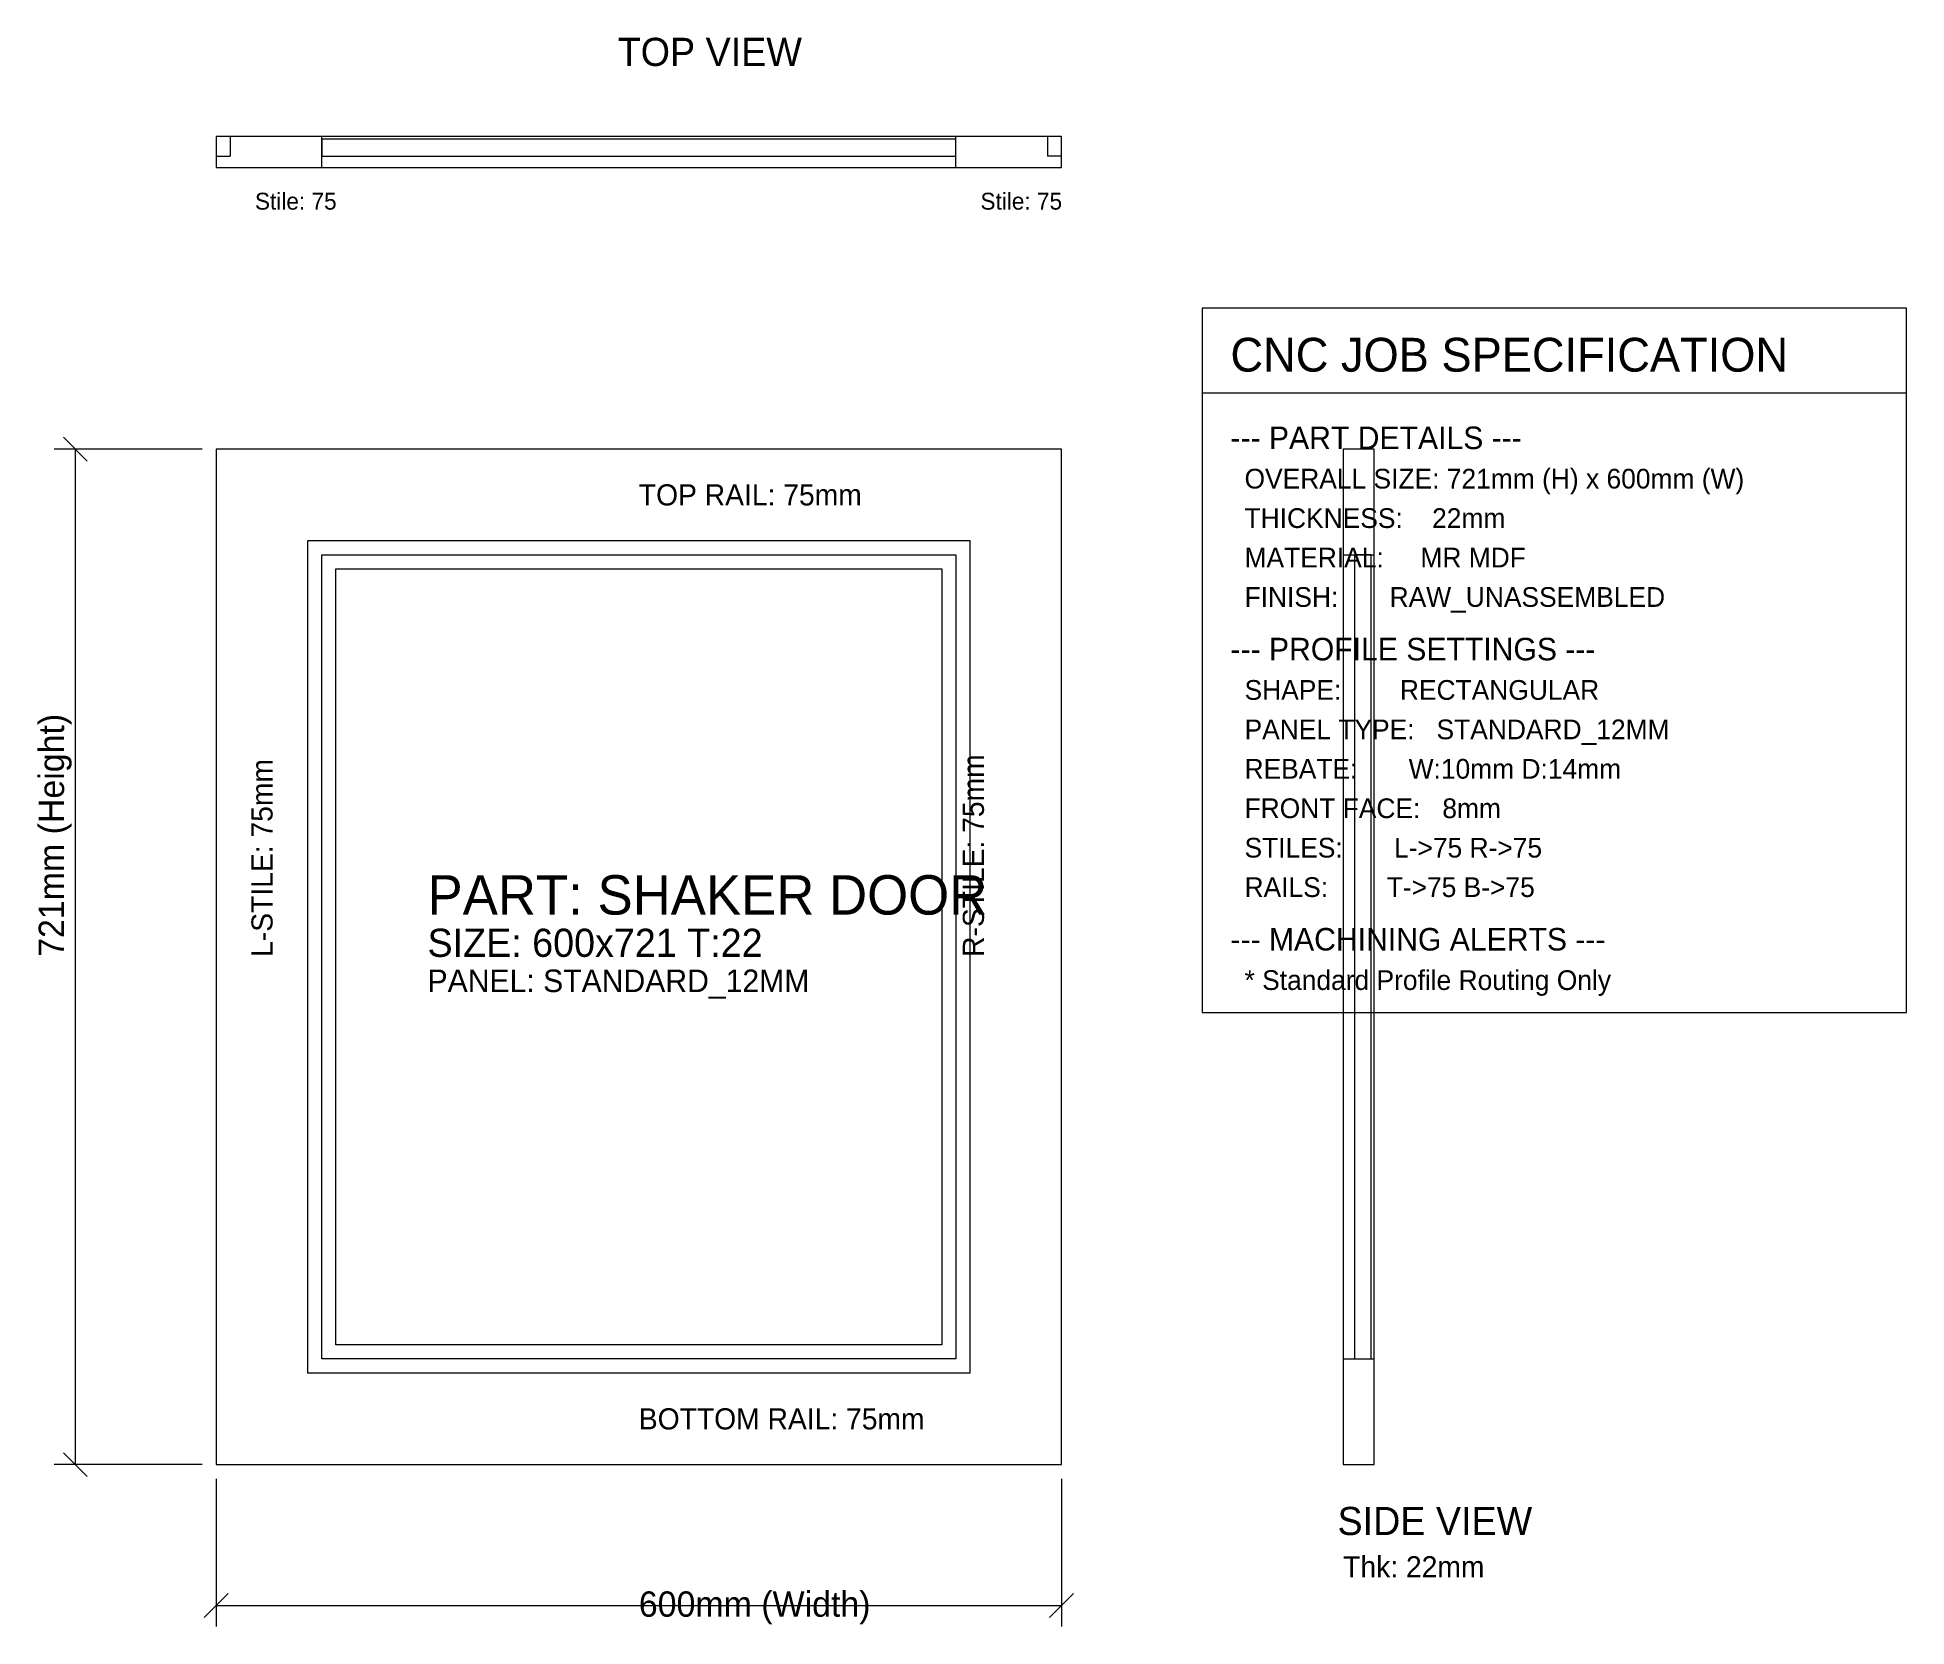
# Model space of a CAD drawing. Extents: x -127 to 1200, y -115 to 1013.
import ezdxf

# ---------------------------------------------------------------- set-up
doc = ezdxf.new("R2010")
doc.units = 0
for name, color, linetype, lineweight in [('BORDERS', 4, 'Continuous', 0), ('DIMENSIONS', 7, 'Continuous', 0), ('FRAME', 7, 'Continuous', 0), ('PANEL_GEOMETRY', 2, 'Continuous', 0), ('PANELS', 2, 'Continuous', 0), ('T3_INNER_BREAK', 6, 'Continuous', 0), ('T3_REBATE_FINISH', 6, 'Continuous', 0), ('T4_PROFILE_8MM_FINAL', 5, 'Continuous', 0), ('T4_PROFILE_8MM_OS', 5, 'Continuous', 0), ('T6_INNER_ONION', 1, 'Continuous', 0), ('T6_REBATE_12MM', 1, 'Continuous', 0)]:
    doc.layers.add(name, color=color, linetype=linetype, lineweight=lineweight)

msp = doc.modelspace()

# ---------------------------------------------------------------- linework, layer by layer
at = {"layer": 'BORDERS'}
for p, q in [((10, 943), (10, 929)), ((75, 921), (75, 943)), ((525, 921), (525, 943)), ((590, 943), (590, 929)), ((0, 929), (10, 929)), ((600, 929), (590, 929)), ((800, 646), (822, 646)), ((800, 75), (822, 75))]:
    msp.add_line(p, q, dxfattribs=at)
at = {"layer": 'DIMENSIONS'}
for p, q in [((700, 761), (1200, 761)), ((-10, 721), (-115, 721)), ((-91.516, 712.516), (-108.484, 729.484)), ((-100, 0), (-100, 721)), ((-10, 0), (-115, 0)), ((-91.516, -8.484), (-108.484, 8.484)), ((0, -10), (0, -115)), ((600, -10), (600, -115)), ((-8.484, -108.484), (8.484, -91.516)), ((591.516, -108.484), (608.484, -91.516)), ((0, -100), (600, -100))]:
    msp.add_line(p, q, dxfattribs=at)
msp.add_lwpolyline([(700, 321), (1200, 321), (1200, 821), (700, 821)], close=True, dxfattribs=at)
at = {"layer": 'FRAME'}
for points in [[(0, 921), (600, 921), (600, 943), (0, 943)], [(800, 0), (822, 0), (822, 721), (800, 721)]]:
    msp.add_lwpolyline(points, close=True, dxfattribs=at)
at = {"layer": 'PANEL_GEOMETRY'}
msp.add_lwpolyline([(85, 85), (85, 636), (515, 636), (515, 85)], close=True, dxfattribs=at)
at = {"layer": 'PANELS'}
for points in [[(75, 929), (525, 929), (525, 941), (75, 941)], [(808, 75), (820, 75), (820, 646), (808, 646)]]:
    msp.add_lwpolyline(points, close=True, dxfattribs=at)
at = {"layer": 'T3_INNER_BREAK'}
msp.add_lwpolyline([(75, 75), (75, 646), (525, 646), (525, 75)], close=True, dxfattribs=at)
at = {"layer": 'T3_REBATE_FINISH'}
msp.add_lwpolyline([(65, 65), (65, 656), (535, 656), (535, 65)], close=True, dxfattribs=at)
at = {"layer": 'T4_PROFILE_8MM_FINAL'}
msp.add_lwpolyline([(0, 0), (600, 0), (600, 721), (0, 721)], close=True, dxfattribs=at)
at = {"layer": 'T4_PROFILE_8MM_OS'}
msp.add_lwpolyline([(0, 0), (600, 0), (600, 721), (0, 721)], close=True, dxfattribs=at)
at = {"layer": 'T6_INNER_ONION'}
msp.add_lwpolyline([(75, 75), (75, 646), (525, 646), (525, 75)], close=True, dxfattribs=at)
at = {"layer": 'T6_REBATE_12MM'}
msp.add_lwpolyline([(65, 65), (65, 656), (535, 656), (535, 65)], close=True, dxfattribs=at)

# ---------------------------------------------------------------- texts
at = {"layer": 'DIMENSIONS'}
for s, height, p in [('TOP VIEW', 20, (285, 993)), ('Stile: 75', 12, (27.5, 891)), ('Stile: 75', 12, (542.5, 891)), ('CNC JOB SPECIFICATION', 24, (720, 776)), ('--- PART DETAILS ---', 16, (720, 721)), ('OVERALL SIZE: 721mm (H) x 600mm (W)', 14, (730, 693)), ('TOP RAIL: 75mm', 15, (300, 681)), ('THICKNESS:    22mm', 14, (730, 665)), ('MATERIAL:     MR MDF', 14, (730, 637)), ('FINISH:       RAW_UNASSEMBLED', 14, (730, 609)), ('--- PROFILE SETTINGS ---', 16, (720, 571)), ('SHAPE:        RECTANGULAR', 14, (730, 543)), ('PANEL TYPE:   STANDARD_12MM', 14, (730, 515)), ('REBATE:       W:10mm D:14mm', 14, (730, 487)), ('FRONT FACE:   8mm', 14, (730, 459)), ('STILES:       L->75 R->75', 14, (730, 431)), ('PART: SHAKER DOOR', 28, (150, 390.5)), ('RAILS:        T->75 B->75', 14, (730, 403)), ('SIZE: 600x721 T:22', 20, (150, 360.5)), ('--- MACHINING ALERTS ---', 16, (720, 365)), ('PANEL: STANDARD_12MM', 16, (150, 335.5)), ('* Standard Profile Routing Only', 14, (730, 337)), ('BOTTOM RAIL: 75mm', 15, (300, 25)), ('SIDE VIEW', 20, (796, -50)), ('Thk: 22mm', 15, (800, -80)), ('600mm (Width)', 18, (300, -108))]:
    msp.add_text(s, height=height, dxfattribs=at).set_placement(p)
for s, height, p in [('721mm (Height)', 18, (-108, 360.5)), ('L-STILE: 75mm', 15, (40, 360.5)), ('R-STILE: 75mm', 15, (545, 360.5))]:
    msp.add_text(s, height=height, rotation=90, dxfattribs=at).set_placement(p)

doc.saveas('drawing.dxf')
